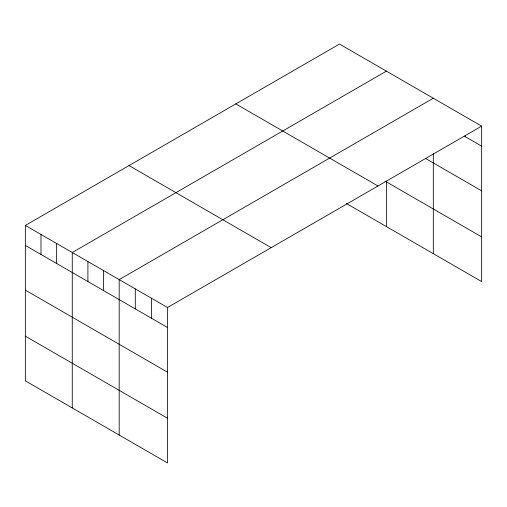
<?xml version="1.0" encoding="UTF-8"?>
<svg xmlns="http://www.w3.org/2000/svg" width="507" height="507" viewBox="0 0 507 507"><rect width="100%" height="100%" fill="white"/><g stroke="black" fill="none" stroke-linecap="round" stroke-linejoin="round"><path stroke-width="0.76" d="M25.35 225.425L167.519 307.502L167.519 462.935L25.35 380.858L25.35 225.425L339.481 44.065L481.65 126.142L481.65 281.575L346.281 203.421M386.397 71.151L72.267 252.511L72.267 407.945M433.314 98.238L119.183 279.598L119.183 435.031M167.519 307.502L481.65 126.142M464.197 136.06L481.65 146.143M425.836 158.609L481.65 190.835M385.035 181.1L481.65 236.883M235.818 103.91L377.988 185.993M129.012 165.574L271.182 247.657M25.35 245.42L167.519 327.503M25.35 290.112L167.519 372.195M25.35 336.16L167.519 418.243M465.54 135.299L465.54 136.839M433.314 153.52L433.314 253.671M386.397 181.886L386.397 226.585M151.409 298.205L151.409 318.2M135.293 288.901L135.293 308.896M103.542 270.567L103.542 290.568M87.907 261.542L87.907 281.537M56.626 243.48L56.626 263.475M40.991 234.449L40.991 254.451"/></g></svg>
